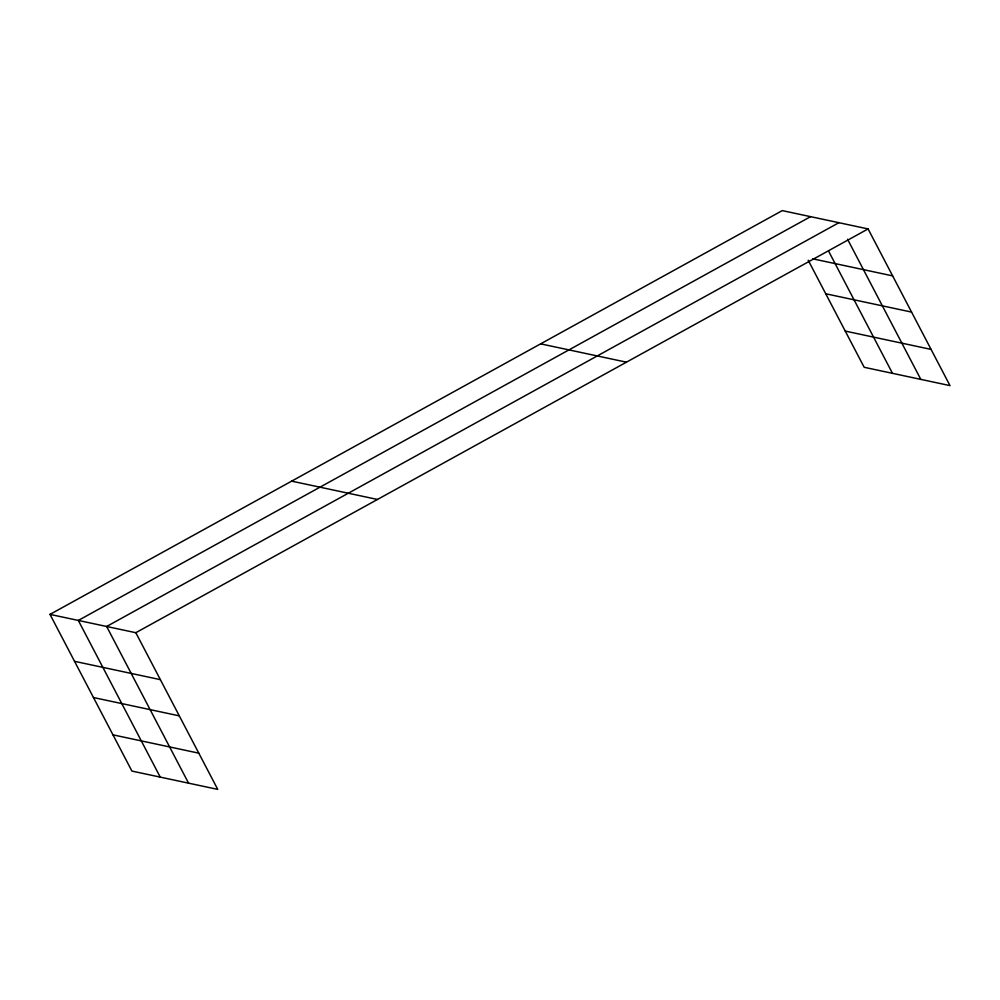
<?xml version="1.0" encoding="UTF-8"?>
<svg xmlns="http://www.w3.org/2000/svg" width="1000" height="1000" viewBox="0 0 1000 1000"><rect width="100%" height="100%" fill="white"/><g stroke="black" fill="none" stroke-linecap="round" stroke-linejoin="round"><path stroke-width="1.5" d="M50 614.388L135.825 632.712L217.738 789.388L131.912 771.075L50 614.388L782.262 210.613L868.088 228.925L950 385.613L864.175 367.287L808.2 260.225M810.588 216.65L78.325 620.438L160.238 777.113M838.9 222.7L106.65 626.475L188.562 783.162M135.825 632.712L868.088 228.925M812.763 258.825L892.625 275.875M825.725 293.762L911.562 312.087M845.238 331.075L931.062 349.4M540.612 343.85L626.438 362.175M291.65 481.138L377.475 499.462M74.538 661.325L160.375 679.65M93.475 697.537L179.3 715.863M112.975 734.85L198.812 753.175M847.562 239.262L920.812 379.387M828.625 251.175L892.487 373.338"/></g></svg>
